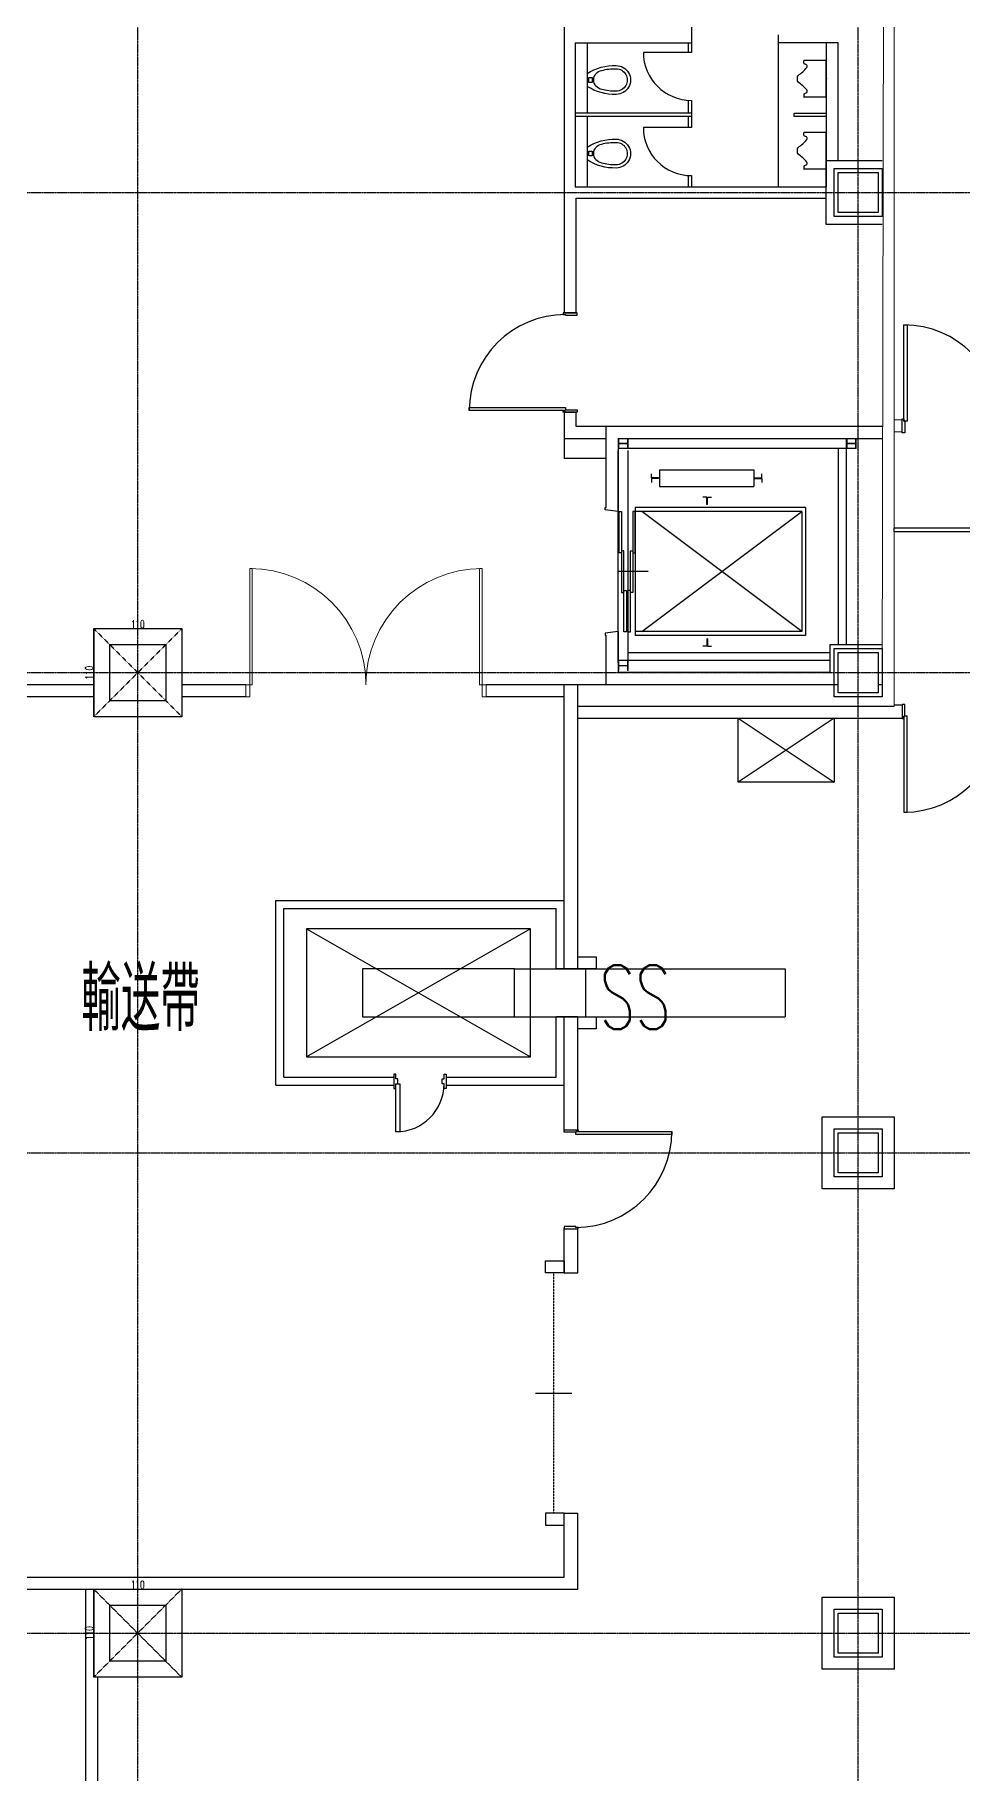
# Model space of a CAD drawing. Header units: millimetres. Extents: x -21841 to 195597, y -1659 to 112111.
# Drawn here: x 23331 to 24490, y 13775 to 15947 of the extents above; entities that cross this region are included whole.
import ezdxf
from ezdxf.enums import TextEntityAlignment as Align

# ---------------------------------------------------------------- set-up
doc = ezdxf.new("R2010")
doc.units = ezdxf.units.MM
doc.linetypes.add('X-N-FAB-L10$0$COL-CEN-LIN', pattern=[3.25, 2.5, -0.25, 0.25, -0.25])
doc.linetypes.add('X-N-FAB-L10$0$HIDDEN', pattern=[0.375, 0.25, -0.125])
for name, color, linetype in [('0-FMCS', 6, 'Continuous'), ('0-XREF', 7, 'Continuous'), ('X-N-FAB-L10$0$0-NC', 8, 'Continuous'), ('X-N-FAB-L10$0$0-ND', 8, 'Continuous'), ('X-N-FAB-L10$0$08', 8, 'Continuous'), ('X-N-FAB-L10$0$A-WALL-IN', 8, 'Continuous'), ('X-N-FAB-L10$0$BEAM', 8, 'Continuous'), ('X-N-FAB-L10$0$CCL', 8, 'X-N-FAB-L10$0$COL-CEN-LIN'), ('X-N-FAB-L10$0$COL', 8, 'Continuous'), ('X-N-FAB-L10$0$COL-S', 8, 'Continuous'), ('X-N-FAB-L10$0$DOOR', 8, 'Continuous')]:
    doc.layers.add(name, color=color, linetype=linetype)
doc.layers.add('X-N-FAB-L10$0$STEEL1', color=8, linetype='Continuous', lineweight=0)
doc.styles.add('X-N-FAB-L10$0$CHINA', font='simplex.shx', dxfattribs={"width": 0.75, "bigfont": 'chineset.shx'})
doc.styles.add('X-N-FAB-L10$0$COL-NUM', font='romanc')
doc.styles.add('X-N-FAB-L10$0$DIM', font='simplex.shx', dxfattribs={"width": 0.67, "bigfont": 'chineset.shx'})
doc.styles.add('X-N-FAB-L10$0$JEH', font='SIMPLEX.shx', dxfattribs={"bigfont": 'genie.shx'})
doc.dimstyles.new('X-N-FAB-L10$0$JJP_005_defpoint', dxfattribs={"dimtxt": 20, "dimasz": 0.5, "dimexe": 0.5, "dimexo": 0.5, "dimgap": 0.5, "dimtad": 1, "dimdsep": 46, "dimtxsty": 'X-N-FAB-L10$0$DIM', "dimblk": 'X-N-FAB-L10$0$_None', "dimcen": 10, "dimclrd": 256, "dimclre": 256, "dimclrt": 256, "dimadec": 0, "dimazin": 0, "dimtfac": 1, "dimtix": 1, "dimtmove": 2, "dimatfit": 3, "dimldrblk": 'X-N-FAB-L10$0$_None', "dimfxl": 0.5, "dimtolj": 1, "dimtzin": 0, "dimarcsym": 0})

# ---------------------------------------------------------------- blocks, each defined once
blk = doc.blocks.new('X-N-FAB-L10$0$A$C4DFC7D4D')
at = {"layer": 'X-N-FAB-L10$0$STEEL1'}
blk.add_lwpolyline([(0, 0), (0, 150), (11, 150), (11, 79), (139, 79), (139, 150), (150, 150), (150, 0), (139, 0), (139, 71), (11, 71), (11, 0)], close=True, dxfattribs=at)
blk = doc.blocks.new('*D96')
at = {"layer": 'DEFPOINTS', "lineweight": -2, "transparency": 16777216}
blk.add_line((0, 0), (110, 0), dxfattribs=at)
at = {"layer": 'DEFPOINTS', "color": 0, "transparency": 16777216}
for p in [(0, 0), (110, 0), (110, 0)]:
    blk.add_point(p, dxfattribs=at)
at = {"layer": 'DEFPOINTS', "transparency": 16777216, "insert": (55, 5.5), "char_height": 10, "attachment_point": 5, "style": 'X-N-FAB-L10$0$DIM'}
blk.add_mtext('\\A1;110', dxfattribs=at)
blk = doc.blocks.new('X-N-FAB-L10$0$_None')
blk = doc.blocks.new('*D97')
at = {"layer": 'DEFPOINTS', "lineweight": -2, "transparency": 16777216}
blk.add_line((0, 0), (0, -110), dxfattribs=at)
at = {"layer": 'DEFPOINTS', "color": 0, "transparency": 16777216}
for p in [(0, 0), (0, -110), (0, -110)]:
    blk.add_point(p, dxfattribs=at)
at = {"layer": 'DEFPOINTS', "transparency": 16777216, "insert": (-5.5, -55), "char_height": 10, "attachment_point": 5, "rotation": 90, "style": 'X-N-FAB-L10$0$DIM'}
blk.add_mtext('\\A1;110', dxfattribs=at)
blk = doc.blocks.new('*D890')
at = {"layer": 'DEFPOINTS', "lineweight": -2, "transparency": 16777216}
blk.add_line((23405, 15205), (23515, 15205), dxfattribs=at)
at = {"layer": 'DEFPOINTS', "color": 0, "transparency": 16777216}
for p in [(23405, 15205), (23515, 15205), (23515, 15205)]:
    blk.add_point(p, dxfattribs=at)
at = {"layer": 'DEFPOINTS', "transparency": 16777216, "insert": (23460, 15210.5), "char_height": 10, "attachment_point": 5, "style": 'X-N-FAB-L10$0$DIM'}
blk.add_mtext('\\A1;110', dxfattribs=at)
blk = doc.blocks.new('*D891')
at = {"layer": 'DEFPOINTS', "lineweight": -2, "transparency": 16777216}
blk.add_line((23405, 15205), (23405, 15095), dxfattribs=at)
at = {"layer": 'DEFPOINTS', "color": 0, "transparency": 16777216}
for p in [(23405, 15205), (23405, 15095), (23405, 15095)]:
    blk.add_point(p, dxfattribs=at)
at = {"layer": 'DEFPOINTS', "transparency": 16777216, "insert": (23399.5, 15150), "char_height": 10, "attachment_point": 5, "rotation": 90, "style": 'X-N-FAB-L10$0$DIM'}
blk.add_mtext('\\A1;110', dxfattribs=at)
blk = doc.blocks.new('*D1027')
at = {"layer": 'DEFPOINTS', "lineweight": -2, "transparency": 16777216}
blk.add_line((23405, 14005), (23515, 14005), dxfattribs=at)
at = {"layer": 'DEFPOINTS', "color": 0, "transparency": 16777216}
for p in [(23405, 14005), (23515, 14005), (23515, 14005)]:
    blk.add_point(p, dxfattribs=at)
at = {"layer": 'DEFPOINTS', "transparency": 16777216, "insert": (23460, 14010.5), "char_height": 10, "attachment_point": 5, "style": 'X-N-FAB-L10$0$DIM'}
blk.add_mtext('\\A1;110', dxfattribs=at)
blk = doc.blocks.new('*D1028')
at = {"layer": 'DEFPOINTS', "lineweight": -2, "transparency": 16777216}
blk.add_line((23405, 14005), (23405, 13895), dxfattribs=at)
at = {"layer": 'DEFPOINTS', "color": 0, "transparency": 16777216}
for p in [(23405, 14005), (23405, 13895), (23405, 13895)]:
    blk.add_point(p, dxfattribs=at)
at = {"layer": 'DEFPOINTS', "transparency": 16777216, "insert": (23399.5, 13950), "char_height": 10, "attachment_point": 5, "rotation": 90, "style": 'X-N-FAB-L10$0$DIM'}
blk.add_mtext('\\A1;110', dxfattribs=at)
blk = doc.blocks.new('*U95')
at = {"layer": 'DEFPOINTS', "linetype": 'X-N-FAB-L10$0$HIDDEN', "ltscale": 0.1}
for p, q in [((110, 0), (0, -110)), ((0, 0), (110, -110))]:
    blk.add_line(p, q, dxfattribs=at)
at = {"layer": 'X-N-FAB-L10$0$COL', "ltscale": 0.1}
blk.add_lwpolyline([(0, 0), (110, 0), (110, -110), (0, -110)], close=True, dxfattribs=at)
at = {"layer": 'DEFPOINTS'}
dim = blk.add_linear_dim(base=(0, -110), p1=(0, 0), p2=(0, -110), angle=90, dimstyle='X-N-FAB-L10$0$JJP_005_defpoint', override={"dimtxt": 10}, dxfattribs=at)
dim.commit()
dim.dimension.update_dxf_attribs({"geometry": '*D97', "text_midpoint": (-5.5, -55)})
dim = blk.add_linear_dim(base=(110, 0), p1=(0, 0), p2=(110, 0), dimstyle='X-N-FAB-L10$0$JJP_005_defpoint', override={"dimtxt": 10}, dxfattribs=at)
dim.commit()
dim.dimension.update_dxf_attribs({"geometry": '*D96', "text_midpoint": (55, 5.5)})
blk = doc.blocks.new('X-N-FAB-L10')
at = {"layer": 'DEFPOINTS', "color": 8, "linetype": 'X-N-FAB-L10$0$HIDDEN', "ltscale": 0.1}
for p, q in [((23515, 15205), (23405, 15095)), ((23405, 15205), (23515, 15095)), ((23515, 14005), (23405, 13895)), ((23405, 14005), (23515, 13895)), ((23515, 14005), (23405, 13895)), ((23405, 14005), (23515, 13895))]:
    blk.add_line(p, q, dxfattribs=at)
at = {"layer": 'DEFPOINTS', "color": 8}
for q in [(23515, 14005), (23405, 13895)]:
    blk.add_line((23405, 14005), q, dxfattribs=at)
at = {"layer": 'X-N-FAB-L10$0$08', "color": 8}
for p, q in [((24151.5, 16047), (24151.5, 15937)), ((23992.5, 15957), (23992.5, 15599.403)), ((24260, 15947), (24260, 15937)), ((24006.5, 15937), (24151.5, 15937)), ((24006.5, 15937), (24006.5, 15757)), ((24021.5, 15937), (24021.5, 15849)), ((24151.5, 15925), (24091.5, 15925)), ((24147.5, 15937), (24147.5, 15925)), ((24151.5, 15937), (24151.5, 15925)), ((24335, 15937), (24260, 15937)), ((24260, 15937), (24260, 15757)), ((24320, 15937), (24320, 15790)), ((24335, 15790), (24335, 15937)), ((24292, 15911.321), (24292, 15914.5)), ((24292.292, 15910.866), (24294.82, 15909.708)), ((24320, 15915), (24292.5, 15915)), ((24320, 15869), (24320, 15915)), ((24021.5, 15898.5), (24021.5, 15882.5)), ((24023.5, 15887.5), (24023.5, 15893.5)), ((24023.5, 15893.5), (24027.5, 15893.5)), ((24027.5, 15887.5), (24023.5, 15887.5)), ((24027.5, 15893.5), (24027.5, 15887.5)), ((24284, 15889.036), (24284, 15894.964)), ((24147.5, 15865), (24147.5, 15849)), ((24151.5, 15865), (24151.5, 15845)), ((24292, 15872.679), (24292, 15869.5)), ((24292.292, 15873.134), (24294.806, 15874.286)), ((24320, 15869), (24292.5, 15869)), ((24151.5, 15849), (24006.5, 15849)), ((24151.5, 15845), (24006.5, 15845)), ((24021.5, 15845), (24021.5, 15757)), ((24147.5, 15845), (24147.5, 15831)), ((24151.5, 15845), (24151.5, 15831)), ((24151.5, 15831), (24091.5, 15831)), ((24292, 15821.321), (24292, 15824.5)), ((24292.292, 15820.866), (24294.82, 15819.708)), ((24320, 15825), (24292.5, 15825)), ((24320, 15779), (24320, 15825)), ((24021.5, 15806.5), (24021.5, 15790.5)), ((24023.5, 15795.5), (24023.5, 15801.5)), ((24023.5, 15801.5), (24027.5, 15801.5)), ((24027.5, 15795.5), (24023.5, 15795.5)), ((24027.5, 15801.5), (24027.5, 15795.5)), ((24284, 15799.036), (24284, 15804.964)), ((24147.5, 15771), (24147.5, 15757)), ((24151.5, 15771), (24151.5, 15757)), ((24292, 15782.679), (24292, 15779.5)), ((24292.292, 15783.134), (24294.806, 15784.286)), ((24320, 15779), (24292.5, 15779)), ((24320, 15710), (24320, 15790)), ((24320, 15790), (24390, 15790)), ((24320, 15790), (24335, 15790)), ((24320, 15790), (24320, 15757)), ((24006.5, 15757), (24320, 15757)), ((24007.5, 15743), (24320, 15743)), ((24007.5, 15599.403), (24007.5, 15743)), ((24320, 15710), (24320, 15743)), ((24390, 15710), (24320, 15710)), ((23992.5, 15599.403), (24007.5, 15599.403)), ((23992.5, 15599.403), (24007.5, 15599.403)), ((23992.5, 15475.5), (23992.5, 15417.5)), ((24007.5, 15475.5), (23992.5, 15475.5)), ((23992.5, 15475.5), (24007.5, 15475.5)), ((24007.5, 15475.5), (23992.5, 15475.5)), ((24007.5, 15457.5), (24007.5, 15475.5)), ((24390, 15457.5), (24007.5, 15457.5)), ((24045, 15356.2), (24045, 15457.5)), ((23992.5, 15442.5), (24045, 15442.5)), ((24060, 15442.5), (24390, 15442.5)), ((24060, 15442.5), (24060, 15351.2)), ((24357.5, 15430), (24060, 15430)), ((24060, 15162.5), (24060, 15427.5)), ((24072.5, 15162.5), (24072.5, 15427.5)), ((24335, 15430), (24335, 15185)), ((24345, 15430), (24345, 15185)), ((24045, 15417.5), (23992.5, 15417.5)), ((24111.638, 15403.501), (24229.638, 15403.501)), ((24111.638, 15403.501), (24111.638, 15382.501)), ((24229.638, 15403.501), (24229.638, 15382.501)), ((24101.638, 15393.501), (24101.638, 15398.501)), ((24110.638, 15393.501), (24101.638, 15393.501)), ((24110.638, 15392.501), (24101.638, 15392.501)), ((24101.638, 15392.501), (24101.638, 15387.501)), ((24110.638, 15393.501), (24110.638, 15392.501)), ((24111.638, 15382.501), (24229.638, 15382.501)), ((24230.638, 15393.501), (24230.638, 15392.501)), ((24230.638, 15393.501), (24239.638, 15393.501)), ((24230.638, 15392.501), (24239.638, 15392.501)), ((24239.638, 15393.501), (24239.638, 15398.501)), ((24239.638, 15392.501), (24239.638, 15387.501)), ((24044, 15356.25), (24045, 15356.25)), ((24044, 15353.25), (24044, 15356.25)), ((24081.338, 15356.25), (24081.338, 15196.25)), ((24293.938, 15356.25), (24081.338, 15356.25)), ((24170.638, 15369.25), (24165.638, 15369.25)), ((24170.638, 15360.25), (24170.638, 15369.25)), ((24171.638, 15360.25), (24170.638, 15360.25)), ((24171.638, 15369.25), (24176.638, 15369.25)), ((24171.638, 15360.25), (24171.638, 15369.25)), ((24293.938, 15356.25), (24293.938, 15196.25)), ((24060, 15351.25), (24044, 15353.25)), ((24089.538, 15351.25), (24081.338, 15351.25)), ((24289.538, 15201.25), (24089.538, 15351.25)), ((24089.538, 15201.25), (24289.538, 15351.25)), ((24289.538, 15351.25), (24089.538, 15351.25)), ((24089.538, 15351.25), (24089.538, 15351.25)), ((24289.538, 15351.25), (24289.538, 15201.25)), ((24097.706, 15276.2), (24060.044, 15276.2)), ((24060, 15201.25), (24044, 15199.25)), ((24044, 15199.25), (24044, 15196.25)), ((24044, 15196.25), (24045, 15196.25)), ((24045, 15135), (24045, 15196.25)), ((24060, 15201.25), (24060, 15150)), ((24089.538, 15201.25), (24081.338, 15201.25)), ((24293.938, 15196.25), (24081.338, 15196.25)), ((24289.538, 15201.25), (24089.538, 15201.25)), ((24089.538, 15201.25), (24089.538, 15201.25)), ((24170.638, 15183.25), (24165.638, 15183.25)), ((24171.638, 15192.25), (24170.638, 15192.25)), ((24170.638, 15192.25), (24170.638, 15183.25)), ((24171.638, 15192.25), (24171.638, 15183.25)), ((24171.638, 15183.25), (24176.638, 15183.25)), ((24325, 15185), (24390, 15185)), ((24325, 15150), (24325, 15185)), ((24325, 15165), (24060, 15165)), ((24072.5, 15175), (24325, 15175)), ((24325, 15150), (24060, 15150)), ((24390, 15135), (24385, 15135)), ((24210, 15093), (24330, 15013)), ((24330, 15093), (24210, 15013)), ((23950.7, 14830), (23670.6, 14670)), ((23670.6, 14830), (23950.7, 14670)), ((23930.7, 14780), (24268.7, 14780)), ((24009.5, 14780), (23982.5, 14780)), ((24268.7, 14780), (24268.7, 14720)), ((23930.7, 14720), (24268.7, 14720)), ((24009.5, 14720), (23982.5, 14720))]:
    blk.add_line(p, q, dxfattribs=at)
blk.add_lwpolyline([(24320, 15845), (24280, 15845), (24280, 15849), (24320, 15849)], dxfattribs=at)
for points in [[(23991.22, 15597.451), (23994.146, 15597.451), (23994.146, 15596.476), (24008.78, 15596.476), (24008.78, 15599.403), (23991.22, 15599.403)], [(23994.146, 15477.451), (23874.146, 15477.451), (23874.146, 15481.354), (23994.146, 15481.354)], [(23991.22, 15477.451), (23994.146, 15477.451), (23994.146, 15478.427), (24008.78, 15478.427), (24008.78, 15475.5), (23991.22, 15475.5)], [(24061.338, 15299.55), (24061.338, 15351.25), (24064.338, 15351.25), (24064.338, 15299.55)], [(24081.338, 15299.55), (24081.338, 15351.25), (24078.338, 15351.25), (24078.338, 15299.55)], [(24405, 15331), (24703, 15331), (24703, 15326), (24405, 15326), (24405, 15331)], [(24064.338, 15302.05), (24064.338, 15250.35), (24067.338, 15250.35), (24067.338, 15302.05)], [(24078.338, 15302.05), (24078.338, 15250.35), (24075.338, 15250.35), (24075.338, 15302.05)], [(24070.338, 15252.85), (24070.338, 15201.15), (24067.338, 15201.15), (24067.338, 15252.85)], [(24072.338, 15252.85), (24072.338, 15201.15), (24075.338, 15201.15), (24075.338, 15252.85)], [(23405, 15205), (23515, 15205), (23515, 15095), (23405, 15095)], [(23425, 15185), (23495, 15185), (23495, 15115), (23425, 15115)], [(24330, 15180), (24390, 15180), (24390, 15120), (24330, 15120)], [(24335, 15175), (24385, 15175), (24385, 15125), (24335, 15125)], [(24210, 15093), (24330, 15093), (24330, 15013), (24210, 15013)], [(23950.7, 14830), (23670.6, 14830), (23670.6, 14670), (23950.7, 14670)], [(23930.7, 14780), (23740.7, 14780), (23740.7, 14720), (23930.7, 14720)], [(24315, 14595), (24405, 14595), (24405, 14505), (24315, 14505)], [(24315, 13995), (24405, 13995), (24405, 13905), (24315, 13905)]]:
    blk.add_lwpolyline(points, close=True, dxfattribs=at)
for centre in [(24320, 15892), (24320, 15802)]:
    blk.add_circle(centre, 0.2, dxfattribs=at)
for centre, radius, start, end in [((24151.5, 15925), 60, 180, 270), ((24260.95, 15933.865), 44.5, 302.256, 321.287), ((24292.5, 15914.5), 0.5, 90, 180), ((24292.5, 15911.321), 0.5, 180, 245.373), ((24293.801, 15907.535), 2.4, 321.287, 65.3743), ((24285.5, 15894.964), 1.5, 122.255, 180), ((24285.5, 15889.036), 1.5, 180, 237.745), ((24260.95, 15850.135), 44.5, 38.7129, 57.7443), ((24293.801, 15876.465), 2.4, 294.626, 38.7131), ((24292.5, 15872.679), 0.5, 114.627, 180), ((24292.5, 15869.5), 0.5, 180, 270), ((24151.5, 15831), 60, 180, 270), ((24260.95, 15843.865), 44.5, 302.256, 321.287), ((24292.5, 15824.5), 0.5, 90, 180), ((24292.5, 15821.321), 0.5, 180, 245.373), ((24293.801, 15817.535), 2.4, 321.287, 65.3743), ((24285.5, 15804.964), 1.5, 122.255, 180), ((24285.5, 15799.036), 1.5, 180, 237.745), ((24260.95, 15760.135), 44.5, 38.7129, 57.7443), ((24292.5, 15782.679), 0.5, 114.627, 180), ((24292.5, 15779.5), 0.5, 180, 270), ((24293.801, 15786.465), 2.4, 294.626, 38.7131), ((23994.146, 15477.451), 120, 90, 180)]:
    blk.add_arc(centre, radius, start, end, dxfattribs=at)
at = {"layer": 'X-N-FAB-L10$0$08', "color": 8, "extrusion": (0, 0, -1)}
for centre, major_axis, start_param, end_param in [((24055.241, 15846.833), (43.634, 43.634), 4.91927319, 5.5344074), ((24041.525, 15890.5), (-8.503, 8.503), 4.09618386, 6.89939042), ((24055.241, 15846.833), (40.806, 40.806), 5.22152116, 5.5344074), ((24057.5, 15890.5), (12.728, 12.728), 5.49778714, 8.6393798), ((24057.5, 15890.5), (9.899, 9.899), 5.49778714, 8.6393798), ((24055.241, 15934.167), (-43.634, 43.634), 3.89037056, 4.50550478), ((24055.241, 15934.167), (-40.806, 40.806), 3.89037056, 4.2032568), ((24055.241, 15754.833), (43.634, 43.634), 4.91927319, 5.5344074), ((24055.241, 15754.833), (40.806, 40.806), 5.22152116, 5.5344074), ((24057.5, 15798.5), (12.728, 12.728), 5.49778714, 8.6393798), ((24057.5, 15798.5), (9.899, 9.899), 5.49778714, 8.6393798), ((24055.241, 15842.167), (-43.634, 43.634), 3.89037056, 4.50550478), ((24041.525, 15798.5), (-8.503, 8.503), 4.09618386, 6.89939042), ((24055.241, 15842.167), (-40.806, 40.806), 3.89037056, 4.2032568)]:
    blk.add_ellipse(centre, major_axis=major_axis, ratio=1, start_param=start_param, end_param=end_param, dxfattribs=at)
at = {"layer": 'X-N-FAB-L10$0$08', "color": 8}
for p in [(24320, 15892), (24320, 15802)]:
    blk.add_point(p, dxfattribs=at)
at = {"layer": 'X-N-FAB-L10$0$A-WALL-IN', "color": 8, "lineweight": 0}
for p, q in [((24390, 15135), (24393, 16990)), ((24405, 16990), (24405, 15108)), ((24415, 15466), (24405, 15466)), ((24415, 15451), (24405, 15451))]:
    blk.add_line(p, q, dxfattribs=at)
at = {"layer": 'X-N-FAB-L10$0$A-WALL-IN', "color": 8}
for p, q in [((23405, 15135), (22615, 15135)), ((23405, 15120), (22615, 15120)), ((23595, 15135), (23515, 15135)), ((23595, 15120), (23515, 15120)), ((23992.5, 15135), (23895, 15135)), ((23992.5, 15120), (23895, 15120)), ((24335, 15135), (23992.5, 15135)), ((23992.5, 14780), (23992.5, 15135)), ((24009.5, 14780), (24009.5, 15135)), ((24009.5, 15108), (24405, 15108)), ((24405, 15110), (24415, 15110)), ((24009.5, 15093), (24405, 15093)), ((24405, 15093), (24415, 15093)), ((23632.6, 14865.4), (23992.5, 14865.4)), ((23632.6, 14634.6), (23632.6, 14865.4)), ((23642.6, 14855.4), (23982.5, 14855.4)), ((23642.6, 14644.6), (23642.6, 14855.4)), ((23982.5, 14780), (23982.5, 14855.4)), ((23982.5, 14644.6), (23982.5, 14720)), ((23992.5, 14578.903), (23992.5, 14720)), ((24009.5, 14578.903), (24009.5, 14720)), ((23642.6, 14644.6), (23780.05, 14644.6)), ((23845.05, 14644.6), (23982.5, 14644.6)), ((23632.6, 14634.6), (23780.05, 14634.6)), ((23845.05, 14634.6), (23992.5, 14634.6)), ((23992.5, 14400), (23992.5, 14453.903)), ((24009.5, 14400), (24009.5, 14453.903)), ((23992.5, 14020), (23992.5, 14100)), ((24009.5, 14005.001), (24009.5, 14100)), ((21082, 14020), (23992.5, 14020)), ((21067, 14005), (24009.5, 14005)), ((23395, 13415), (23395, 14005)), ((23410, 13415), (23410, 13895))]:
    blk.add_line(p, q, dxfattribs=at)
at = {"layer": 'X-N-FAB-L10$0$CCL', "color": 8}
for p, q in [((23460, 10600), (23460, 19760)), ((24360, 10600), (24360, 19760)), ((-720, 15750), (27370, 15750)), ((-720, 15150), (27370, 15150)), ((-720, 14550), (27370, 14550)), ((-720, 13950), (27370, 13950))]:
    blk.add_line(p, q, dxfattribs=at)
at = {"layer": 'X-N-FAB-L10$0$COL', "color": 8, "ltscale": 0.1}
for p, q in [((23405, 14005), (23515, 14005)), ((23405, 13895), (23405, 14005)), ((23515, 14005), (23515, 13895)), ((23515, 13895), (23405, 13895))]:
    blk.add_line(p, q, dxfattribs=at)
for points in [[(23405, 15205), (23515, 15205), (23515, 15095), (23405, 15095)], [(23405, 14005), (23515, 14005), (23515, 13895), (23405, 13895)]]:
    blk.add_lwpolyline(points, close=True, dxfattribs=at)
at = {"layer": 'X-N-FAB-L10$0$COL-S', "color": 8}
for p, q in [((24330, 15780), (24390, 15780)), ((24330, 15720), (24330, 15780)), ((24335, 15775), (24385, 15775)), ((24335, 15725), (24335, 15775)), ((24385, 15775), (24385, 15725)), ((24390, 15780), (24390, 15720)), ((24385, 15725), (24335, 15725)), ((24390, 15720), (24330, 15720)), ((23425, 15185), (23495, 15185)), ((23425, 15115), (23425, 15185)), ((23495, 15185), (23495, 15115)), ((24330, 15180), (24390, 15180)), ((24330, 15120), (24330, 15180)), ((24335, 15175), (24385, 15175)), ((24335, 15125), (24335, 15175)), ((24385, 15175), (24385, 15125)), ((24390, 15180), (24390, 15120)), ((24390, 15120), (24330, 15120)), ((24385, 15125), (24335, 15125)), ((23495, 15115), (23425, 15115)), ((24330, 14580), (24390, 14580)), ((24330, 14520), (24330, 14580)), ((24335, 14575), (24385, 14575)), ((24335, 14525), (24335, 14575)), ((24385, 14575), (24385, 14525)), ((24390, 14580), (24390, 14520)), ((24390, 14520), (24330, 14520)), ((24385, 14525), (24335, 14525)), ((23425, 13985), (23495, 13985)), ((23425, 13915), (23425, 13985)), ((23425, 13985), (23495, 13985)), ((23425, 13915), (23425, 13985)), ((23495, 13985), (23495, 13915)), ((23495, 13985), (23495, 13915)), ((23495, 13915), (23425, 13915)), ((23495, 13915), (23425, 13915))]:
    blk.add_line(p, q, dxfattribs=at)
for points in [[(24330, 15780), (24390, 15780), (24390, 15720), (24330, 15720)], [(24335, 15775), (24385, 15775), (24385, 15725), (24335, 15725)], [(23425, 15185), (23495, 15185), (23495, 15115), (23425, 15115)], [(24330, 15180), (24390, 15180), (24390, 15120), (24330, 15120)], [(24335, 15175), (24385, 15175), (24385, 15125), (24335, 15125)], [(24330, 14580), (24390, 14580), (24390, 14520), (24330, 14520)], [(24335, 14575), (24385, 14575), (24385, 14525), (24335, 14525)], [(24330, 13980), (24390, 13980), (24390, 13920), (24330, 13920)], [(24335, 13975), (24385, 13975), (24385, 13925), (24335, 13925)]]:
    blk.add_lwpolyline(points, close=True, dxfattribs=at)
at = {"layer": 'X-N-FAB-L10$0$DOOR', "color": 8}
for p, q in [((24415, 15451), (24415, 15466)), ((24415, 15110), (24415, 15093)), ((24019.5, 14720), (24019.5, 14780)), ((23780.05, 14644.6), (23780.05, 14634.6)), ((23845.05, 14644.6), (23845.05, 14634.6)), ((23991.78, 14578.903), (24008.78, 14578.903)), ((23991.78, 14455), (24008.78, 14455)), ((24007.134, 14457.927), (23992.5, 14457.927)), ((23992.5, 14457.927), (23992.5, 14455)), ((23992.5, 14455), (24010.061, 14455)), ((24007.134, 14456.951), (24007.134, 14457.927)), ((24010.061, 14456.951), (24007.134, 14456.951)), ((24010.061, 14455), (24010.061, 14456.951)), ((23969.5, 14400), (23969.5, 14415)), ((23969.5, 14415), (23992.5, 14415)), ((23992.5, 14415), (23992.5, 14400)), ((23992.5, 14400), (23969.5, 14400)), ((23992.5, 14400), (24009.5, 14400)), ((23957, 14250), (24002, 14250)), ((23992.5, 14100), (23969.5, 14100)), ((23969.5, 14100), (23969.5, 14085)), ((23992.5, 14100), (24009.5, 14100)), ((23992.5, 14085), (23992.5, 14100)), ((23969.5, 14085), (23992.5, 14085))]:
    blk.add_line(p, q, dxfattribs=at)
at = {"layer": 'X-N-FAB-L10$0$DOOR', "color": 8, "lineweight": 0}
for p, q in [((23600, 15135), (23600, 15280)), ((23600, 15280), (23603, 15280)), ((23603, 15280), (23603, 15135)), ((23887, 15135), (23887, 15280)), ((23887, 15280), (23890, 15280)), ((23890, 15280), (23890, 15135)), ((23595, 15135), (23600, 15135)), ((23595, 15120), (23595, 15135)), ((23600, 15120), (23595, 15120)), ((23603, 15135), (23600, 15135)), ((23600, 15135), (23600, 15120)), ((23890, 15135), (23887, 15135)), ((23890, 15135), (23895, 15135)), ((23890, 15120), (23890, 15135)), ((23895, 15120), (23890, 15120)), ((23895, 15135), (23895, 15120))]:
    blk.add_line(p, q, dxfattribs=at)
at = {"layer": 'X-N-FAB-L10$0$DOOR', "color": 8, "linetype": 'X-N-FAB-L10$0$HIDDEN'}
blk.add_line((23979.5, 14100), (23979.5, 14400), dxfattribs=at)
at = {"layer": 'X-N-FAB-L10$0$DOOR', "color": 8}
for points in [[(24416.951, 15464.354), (24416.951, 15584.354), (24420.854, 15584.354), (24420.854, 15464.354)], [(24416.951, 15467.28), (24416.951, 15464.354), (24417.927, 15464.354), (24417.927, 15449.719), (24415, 15449.719), (24415, 15467.28)], [(24416.951, 15092.719), (24416.951, 15095.646), (24417.927, 15095.646), (24417.927, 15110.28), (24415, 15110.28), (24415, 15092.719)], [(24416.951, 15095.646), (24416.951, 14975.646), (24420.854, 14975.646), (24420.854, 15095.646)], [(24009.5, 14795), (24032.5, 14795), (24032.5, 14780), (24009.5, 14780)], [(24009.5, 14720), (24032.5, 14720), (24032.5, 14705), (24009.5, 14705)], [(23780.05, 14633.55), (23780.05, 14630.35), (23782.55, 14630.35), (23782.55, 14636.35), (23785.05, 14636.35), (23785.05, 14642.35), (23782.55, 14642.35), (23782.55, 14648.35), (23780.05, 14648.35), (23780.05, 14645.15)], [(23845.05, 14633.55), (23845.05, 14630.35), (23842.55, 14630.35), (23842.55, 14636.35), (23840.05, 14636.35), (23840.05, 14642.35), (23842.55, 14642.35), (23842.55, 14648.35), (23845.05, 14648.35), (23845.05, 14645.15)], [(23782.55, 14576.446), (23782.55, 14636.35), (23787.55, 14636.35), (23787.55, 14576.446)], [(24010.061, 14576.951), (24007.134, 14576.951), (24007.134, 14575.976), (23992.5, 14575.976), (23992.5, 14578.903), (24010.061, 14578.903)], [(24007.134, 14576.951), (24127.134, 14576.951), (24127.134, 14573.049), (24007.134, 14573.049)]]:
    blk.add_lwpolyline(points, close=True, dxfattribs=at)
for centre, radius, start, end in [((24416.951, 15464.354), 120, 0, 90), ((24416.951, 15095.646), 120, 270, 0), ((23782.55, 14636.35), 60, 270, 0), ((24007.134, 14576.951), 120, 270, 0)]:
    blk.add_arc(centre, radius, start, end, dxfattribs=at)
at = {"layer": 'X-N-FAB-L10$0$DOOR', "color": 8, "lineweight": 0}
for centre, start, end in [((23600, 15135), 0, 90), ((23890, 15135), 90, 180)]:
    blk.add_arc(centre, 145, start, end, dxfattribs=at)
at = {"layer": 'X-N-FAB-L10$0$08', "color": 8, "xscale": -0.08333333333333334, "yscale": 0.08333333333333334, "zscale": 0.08333333333333334, "rotation": 180}
for p in [(24060, 15442.5), (24345, 15442.5), (24060, 15165)]:
    blk.add_blockref('X-N-FAB-L10$0$A$C4DFC7D4D', p, dxfattribs=at)
at = {"layer": 'X-N-FAB-L10$0$BEAM', "color": 8}
blk.add_blockref('*U95', (23405, 15205), dxfattribs=at)
at = {"layer": 'DEFPOINTS', "color": 8, "insert": (23460, 14010.5), "char_height": 10, "attachment_point": 5, "style": 'X-N-FAB-L10$0$DIM'}
blk.add_mtext('\\A1;110', dxfattribs=at)
at = {"layer": 'DEFPOINTS', "color": 8, "insert": (23399.5, 13950), "char_height": 10, "attachment_point": 5, "rotation": 90, "style": 'X-N-FAB-L10$0$DIM'}
blk.add_mtext('\\A1;110', dxfattribs=at)
at = {"layer": 'X-N-FAB-L10$0$0-NC', "color": 8, "style": 'X-N-FAB-L10$0$COL-NUM'}
for p in [(1860, 19880), (2760, 19880), (3660, 19880), (4560, 19880), (5460, 19880), (6360, 19880), (7260, 19880), (8160, 19880), (9060, 19880), (9960, 19880), (10860, 19880), (11760, 19880), (12660, 19880), (13560, 19880), (14460, 19880), (15360, 19880), (16260, 19880), (17160, 19880), (18060, 19880), (18960, 19880), (19860, 19880), (20760, 19880), (21660, 19880), (22560, 19880), (-840, 13950), (-840, 13350), (-840, 12750), (-840, 12150), (-840, 11550), (-840, 10750)]:
    blk.add_attdef('GRID-Y', text='', height=120, dxfattribs=at).set_placement(p, align=Align.MIDDLE_CENTER)
at = {"layer": 'X-N-FAB-L10$0$0-ND', "color": 8, "style": 'X-N-FAB-L10$0$CHINA'}
blk.add_attdef('NO', text='', height=33.333, dxfattribs=at).set_placement((23327.5, 11380), align=Align.MIDDLE)
at = {"layer": 'X-N-FAB-L10$0$08', "color": 8, "style": 'X-N-FAB-L10$0$JEH', "width": 0.65}
for s, p in [('輸送帶', (23389.444, 14742.066)), ('SS', (24036.787, 14744.615))]:
    blk.add_text(s, height=80, dxfattribs=at).set_placement(p, align=Align.MIDDLE_LEFT)
at = {"layer": 'DEFPOINTS', "color": 8}
for base, p1, p2, picture, middle in [((23405, 15095), (23405, 15205), (23405, 15095), '*D891', (23399.5, 15150)), ((23405, 13895), (23405, 14005), (23405, 13895), '*D1028', (23399.5, 13950))]:
    dim = blk.add_linear_dim(base=base, p1=p1, p2=p2, angle=90, dimstyle='X-N-FAB-L10$0$JJP_005_defpoint', override={"dimtxt": 10}, dxfattribs=at)
    dim.commit()
    dim.dimension.update_dxf_attribs({"geometry": picture, "text_midpoint": middle})
for base, p1, p2, picture, middle in [((23515, 15205), (23405, 15205), (23515, 15205), '*D890', (23460, 15210.5)), ((23515, 14005), (23405, 14005), (23515, 14005), '*D1027', (23460, 14010.5))]:
    dim = blk.add_linear_dim(base=base, p1=p1, p2=p2, dimstyle='X-N-FAB-L10$0$JJP_005_defpoint', override={"dimtxt": 10}, dxfattribs=at)
    dim.commit()
    dim.dimension.update_dxf_attribs({"geometry": picture, "text_midpoint": middle})

msp = doc.modelspace()

# ---------------------------------------------------------------- block references
at = {"layer": '0-FMCS', "color": 5}
msp.add_blockref('X-N-FAB-L10', (0, 0), dxfattribs=at)
at = {"layer": '0-XREF'}
msp.add_blockref('X-N-FAB-L10', (0, 0), dxfattribs=at)

doc.saveas('drawing.dxf')
